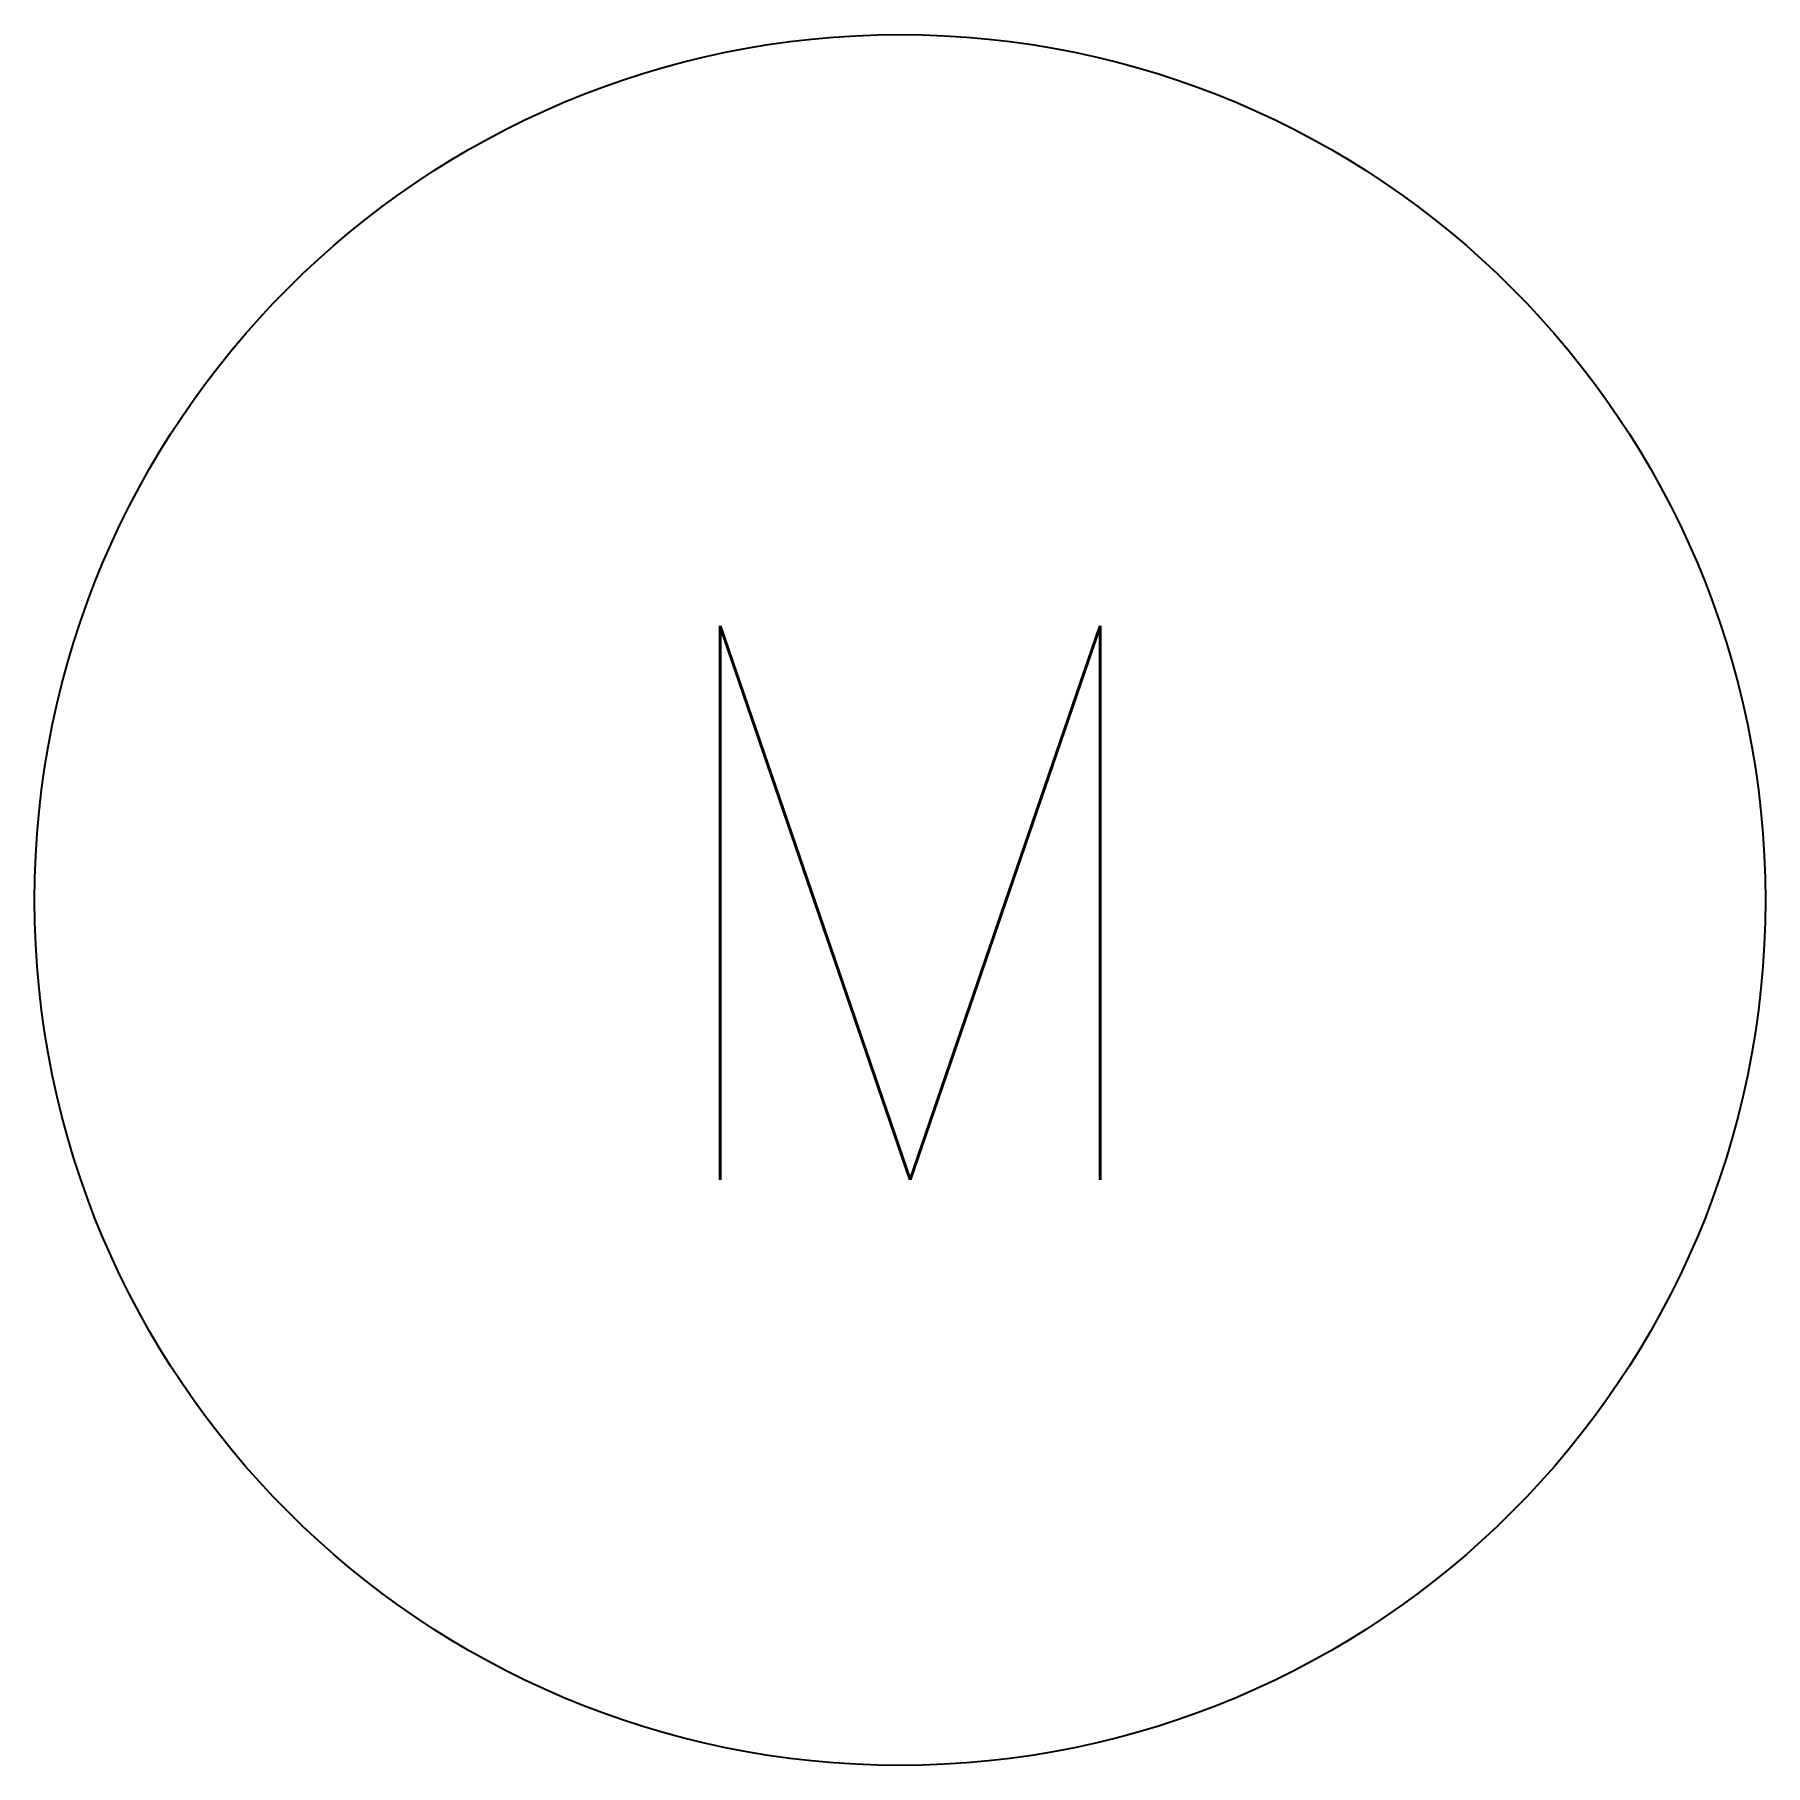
# Model space of a CAD drawing. Extents: x 377.3 to 387.3, y 61.8 to 71.8.
import ezdxf
from ezdxf.enums import TextEntityAlignment as Align

# ---------------------------------------------------------------- set-up
doc = ezdxf.new("R2010")
doc.units = 0
doc.header["$LTSCALE"] = 5
doc.header["$MEASUREMENT"] = 0
doc.layers.add('11', color=1, linetype='CONTINUOUS')
doc.styles.add('HZ', font='txt', dxfattribs={"bigfont": 'hztxt'})

msp = doc.modelspace()

# ---------------------------------------------------------------- linework, layer by layer
at = {"layer": '11'}
msp.add_circle((382.34, 66.803), 5, dxfattribs=at)

# ---------------------------------------------------------------- texts
at = {"layer": '11', "style": 'HZ'}
msp.add_text('M', height=3.2, dxfattribs=at).set_placement((382.399, 66.787), align=Align.MIDDLE)

doc.saveas('drawing.dxf')
